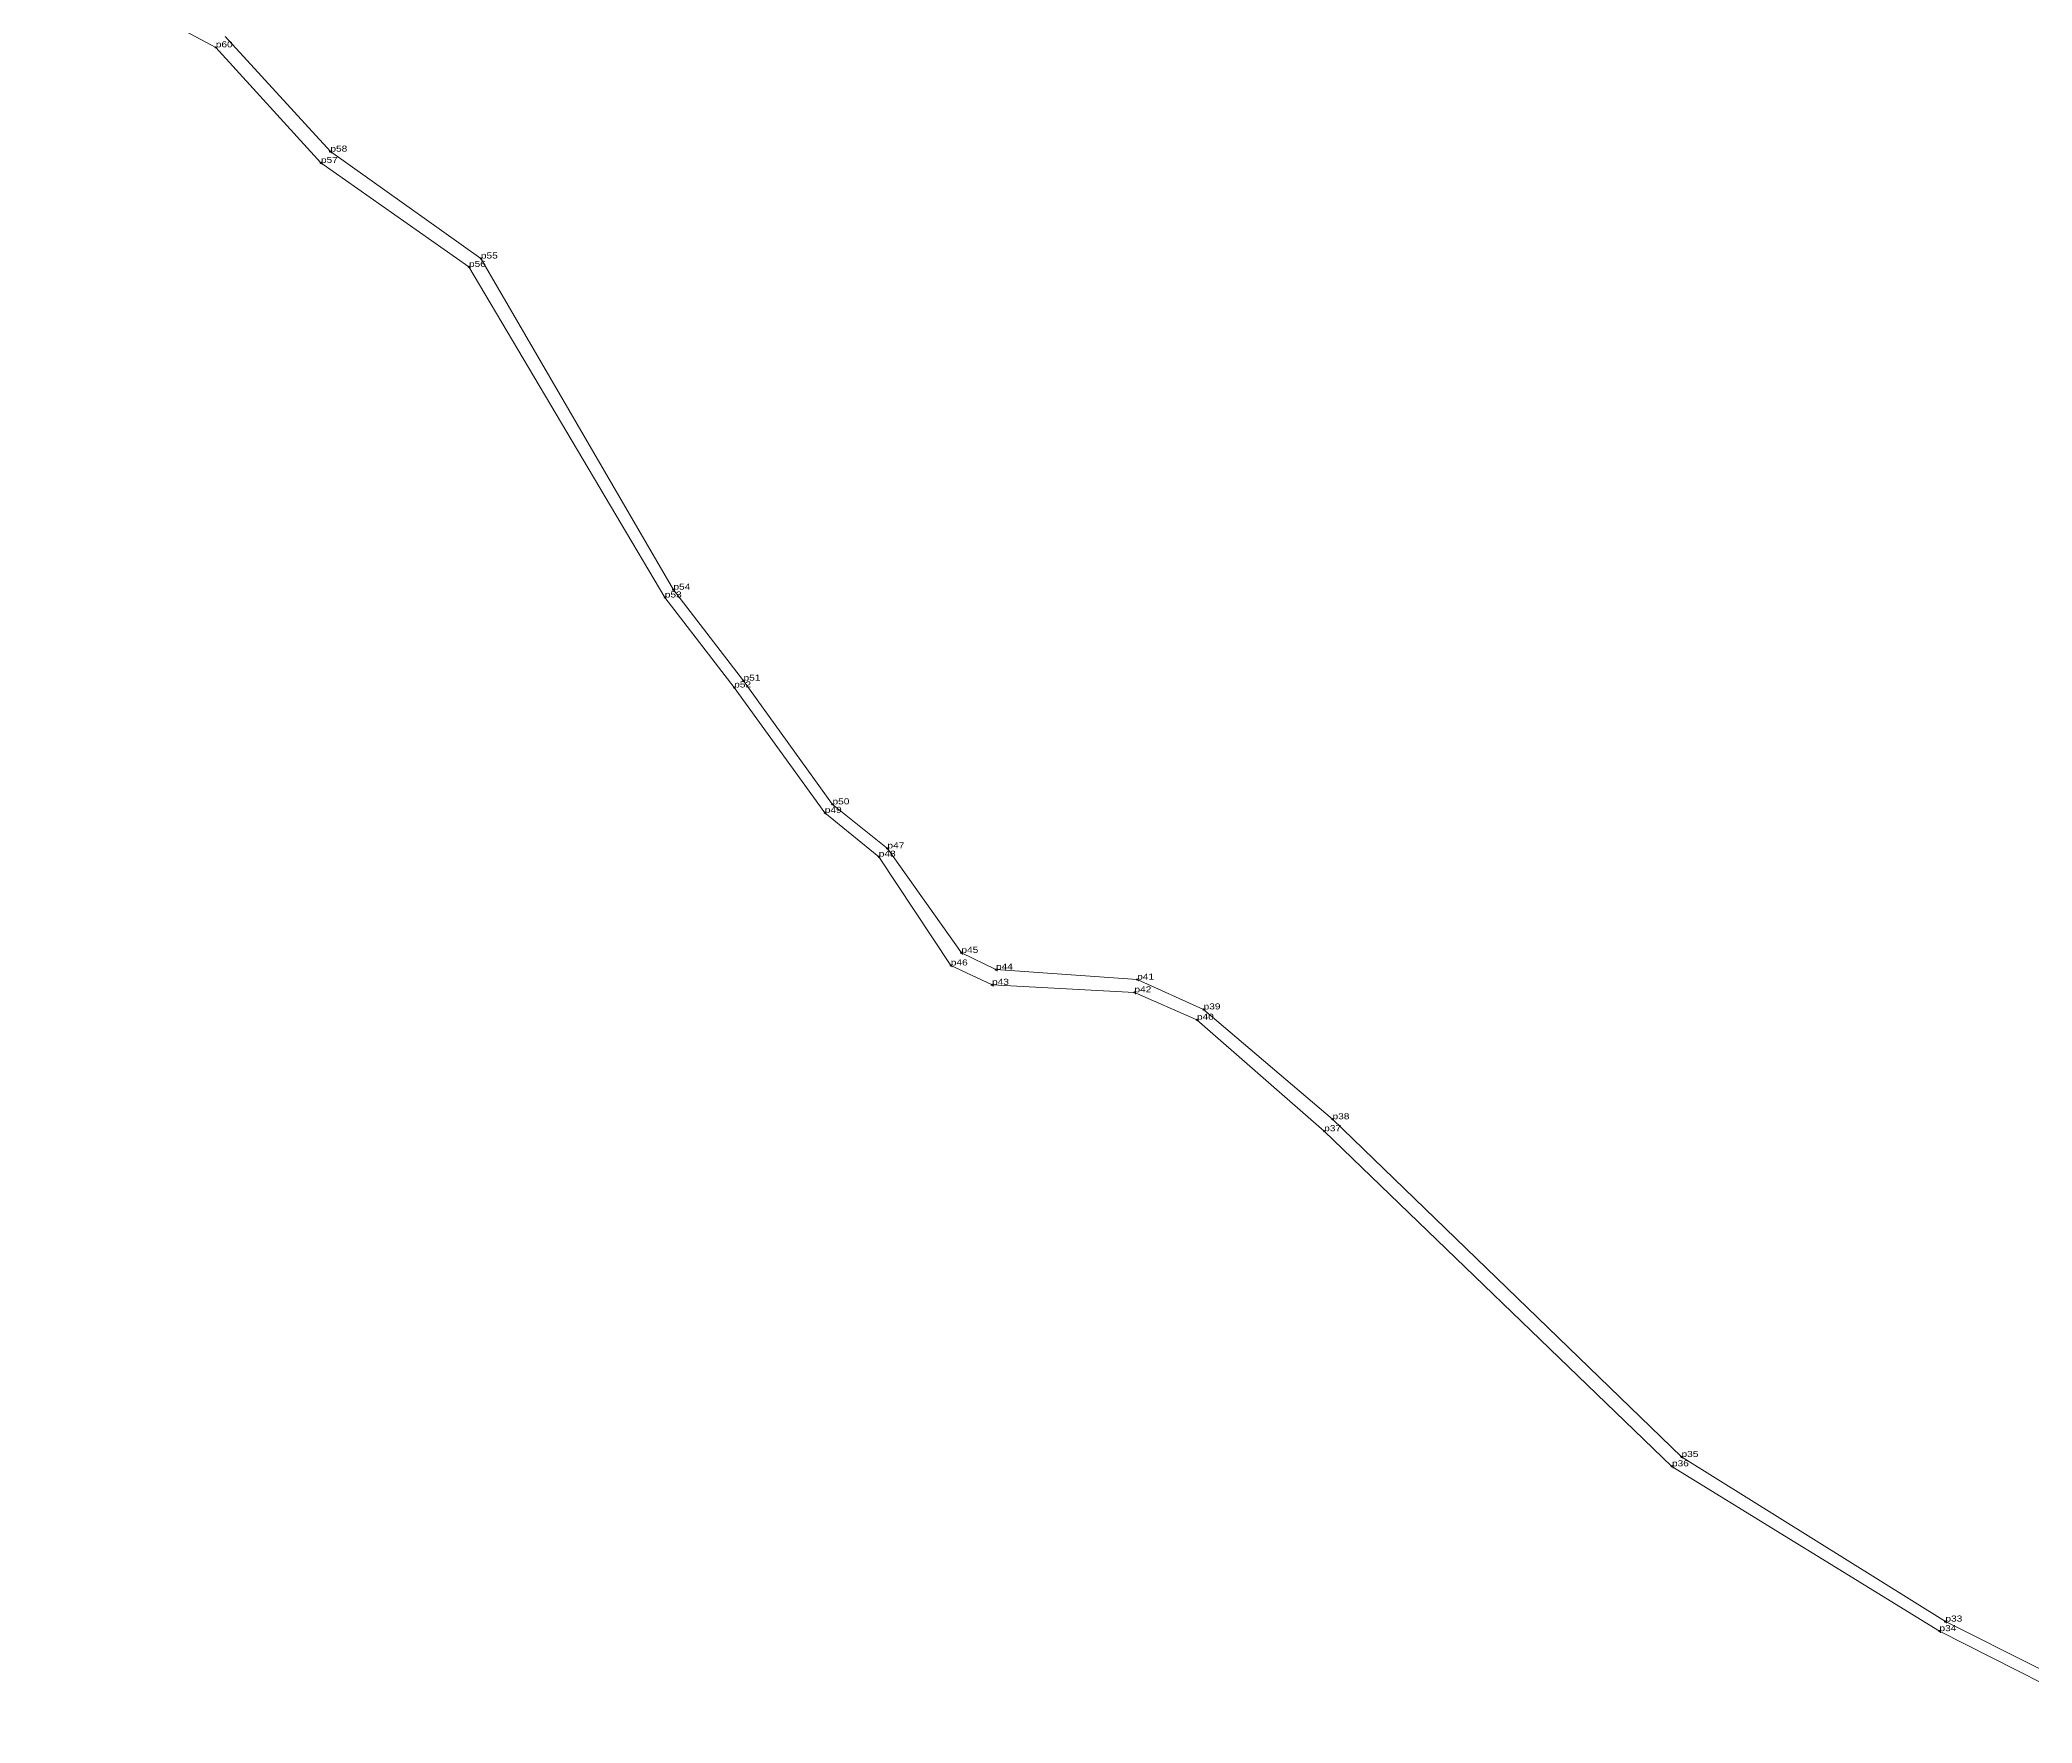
# Model space of a CAD drawing. Header units: metres. Extents: x 541372 to 549168, y 1835562 to 1848816.
# Drawn here: x 547947 to 548540, y 1847815 to 1848316 of the extents above; entities that cross this region are included whole.
import ezdxf

# ---------------------------------------------------------------- set-up
doc = ezdxf.new("R2010")
doc.units = ezdxf.units.M
doc.header["$LTSCALE"] = 0.72
doc.header["$PDMODE"] = 32
doc.header["$PDSIZE"] = 0.36
doc.layers.add('12', color=7, linetype='Continuous')
doc.layers.add('7', color=7, linetype='Continuous')
doc.layers.add('23', color=7, linetype='Continuous', lineweight=13)

msp = doc.modelspace()

# ---------------------------------------------------------------- linework, layer by layer
at = {"layer": '23'}
for points in [[(548074.62, 1848248.57), (548030.58, 1848279.51), (547999.3, 1848313.89), (547946.94, 1848341.91)], [(548002.08, 1848317.08), (548033.39, 1848282.86), (548078.17, 1848251.06), (548135.45, 1848152.52), (548156.31, 1848125.44), (548182.79, 1848088.65), (548199.12, 1848075.54), (548221.14, 1848044.47), (548231.43, 1848039.48), (548273.44, 1848036.51), (548293.2, 1848027.64), (548331.57, 1847994.96), (548435.4, 1847894.48), (548513.92, 1847845.5), (548568.11, 1847818.38)], [(548566.26, 1847815.28), (548512.14, 1847842.66), (548432.56, 1847891.69), (548329.08, 1847991.41), (548291.22, 1848024.56), (548272.63, 1848032.72), (548230.26, 1848034.96), (548217.99, 1848040.72), (548196.55, 1848073.08), (548180.49, 1848086.12), (548153.54, 1848123.43), (548132.89, 1848150.2), (548074.62, 1848248.57)]]:
    msp.add_lwpolyline(points, dxfattribs=at)
at = {"layer": '7'}
for p in [(547999.3, 1848313.89), (548033.39, 1848282.86), (548030.58, 1848279.51), (548074.62, 1848248.57), (548078.17, 1848251.06), (548135.45, 1848152.52), (548132.89, 1848150.2), (548153.54, 1848123.43), (548156.31, 1848125.44), (548182.79, 1848088.65), (548180.49, 1848086.12), (548199.12, 1848075.54), (548196.55, 1848073.08), (548217.99, 1848040.72), (548221.14, 1848044.47), (548231.43, 1848039.48), (548230.26, 1848034.96), (548273.44, 1848036.51), (548272.63, 1848032.72), (548293.2, 1848027.64), (548291.22, 1848024.56), (548331.57, 1847994.96), (548329.08, 1847991.41), (548432.56, 1847891.69), (548435.4, 1847894.48), (548513.92, 1847845.5), (548512.14, 1847842.66)]:
    msp.add_point(p, dxfattribs=at)

# ---------------------------------------------------------------- texts
at = {"layer": '12', "width": 1.25}
for s, p in [('p60', (547999.3, 1848313.89)), ('p58', (548033.39, 1848282.86)), ('p57', (548030.58, 1848279.51)), ('p56', (548074.62, 1848248.57)), ('p55', (548078.17, 1848251.06)), ('p54', (548135.45, 1848152.52)), ('p53', (548132.89, 1848150.2)), ('p52', (548153.54, 1848123.43)), ('p51', (548156.31, 1848125.44)), ('p49', (548180.49, 1848086.12)), ('p50', (548182.79, 1848088.65)), ('p47', (548199.12, 1848075.54)), ('p48', (548196.55, 1848073.08)), ('p45', (548221.14, 1848044.47)), ('p46', (548217.99, 1848040.72)), ('p44', (548231.43, 1848039.48)), ('p43', (548230.26, 1848034.96)), ('p42', (548272.63, 1848032.72)), ('p41', (548273.44, 1848036.51)), ('p39', (548293.2, 1848027.64)), ('p40', (548291.22, 1848024.56)), ('p37', (548329.08, 1847991.41)), ('p38', (548331.57, 1847994.96)), ('p36', (548432.56, 1847891.69)), ('p35', (548435.4, 1847894.48)), ('p34', (548512.14, 1847842.66)), ('p33', (548513.92, 1847845.5))]:
    msp.add_text(s, height=1.8, dxfattribs=at).set_placement(p)

doc.saveas('drawing.dxf')
